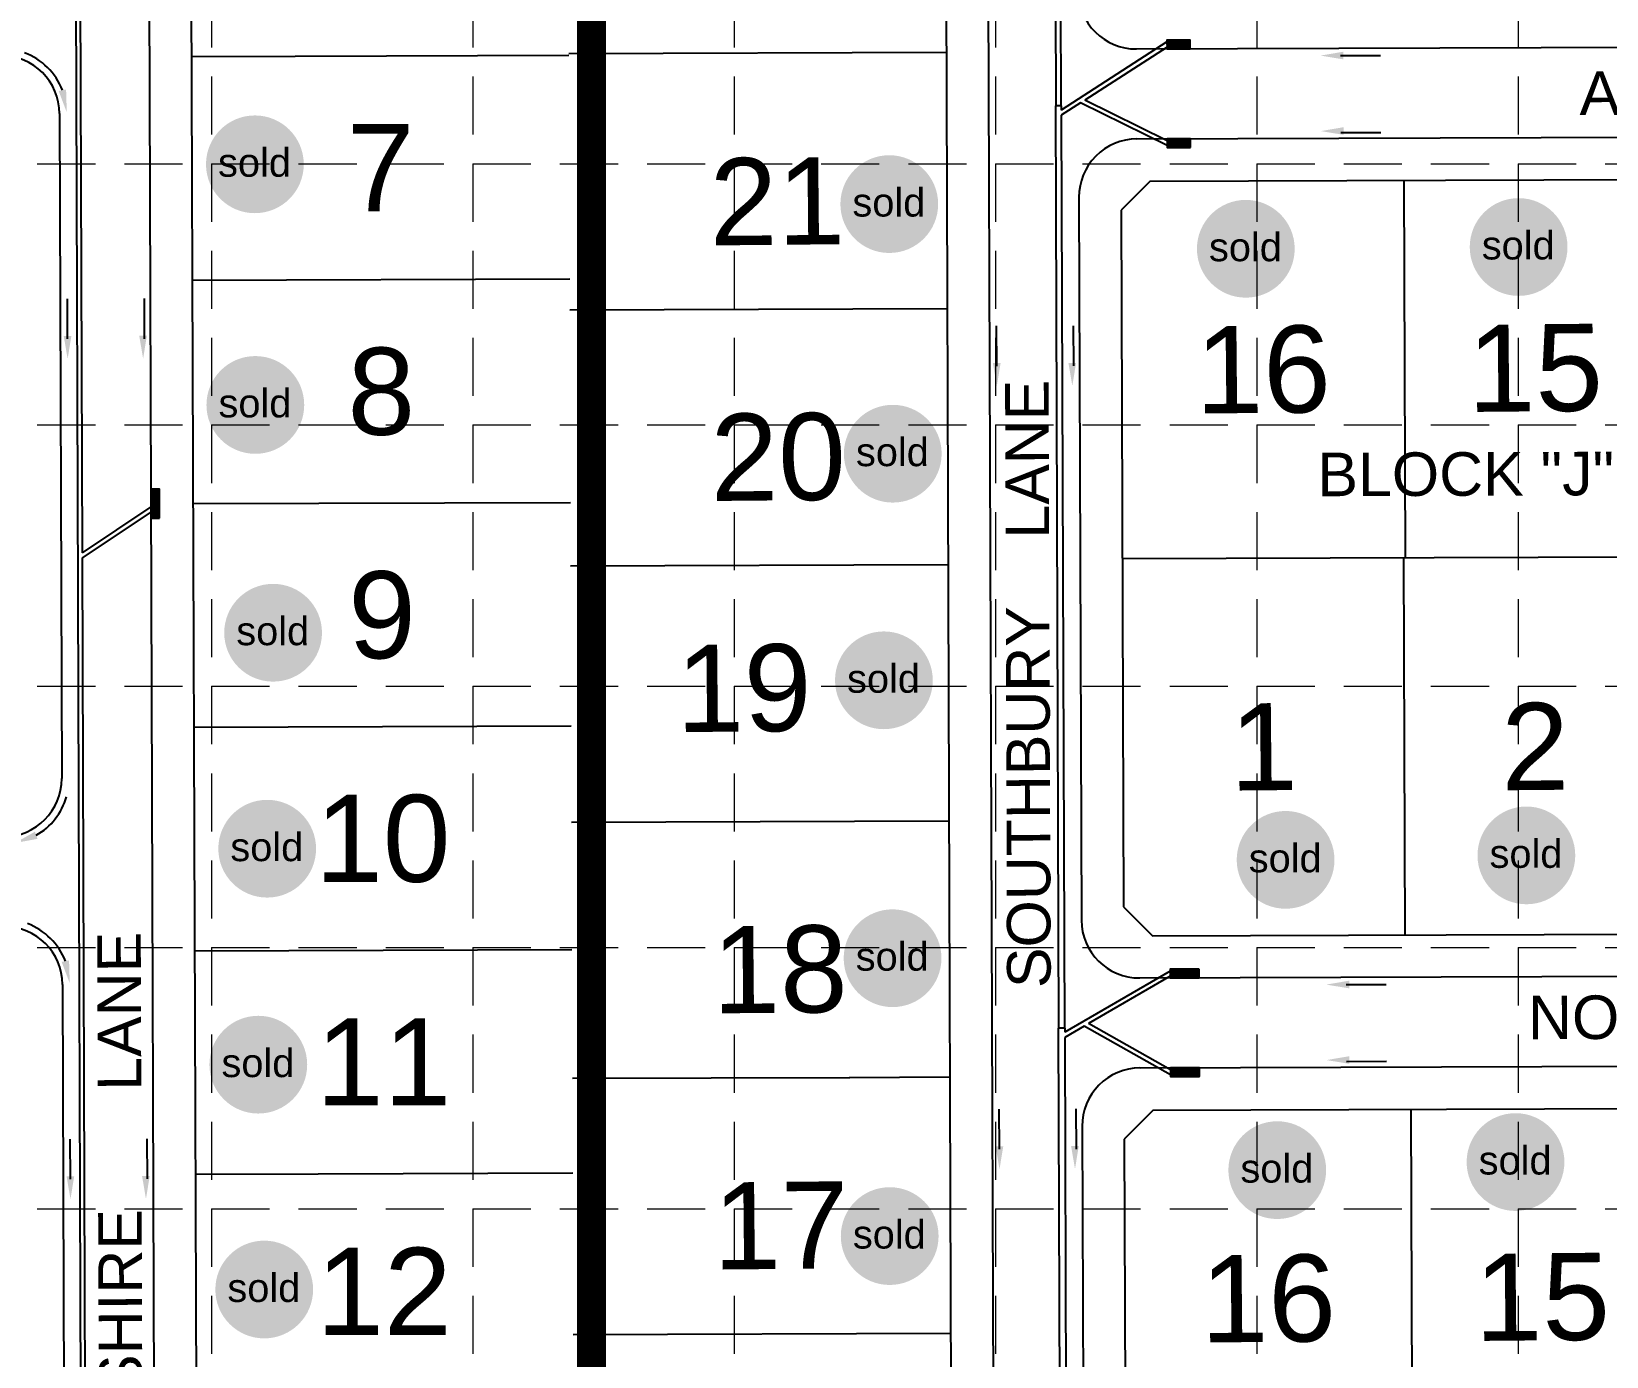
# Model space of a CAD drawing. Header units: inches. Extents: x 2468858 to 2474627, y 7110391 to 7114000.
# Drawn here: x 2470421 to 2470963, y 7111694 to 7112151 of the extents above; entities that cross this region are included whole.
import ezdxf
from ezdxf.enums import TextEntityAlignment as Align

# ---------------------------------------------------------------- set-up
doc = ezdxf.new("R2010")
doc.units = ezdxf.units.IN
doc.header["$MEASUREMENT"] = 0
doc.linetypes.add('HIDDEN', pattern=[0.375, 0.25, -0.125])
for name, color, linetype in [('AROW', 250, 'Continuous'), ('BASE', 7, 'Continuous'), ('BLOCKNO', 250, 'Continuous'), ('EROSION BLANKET', 84, 'Continuous'), ('FLOW', 250, 'Continuous'), ('GRID', 254, 'HIDDEN'), ('LOT', 250, 'Continuous'), ('LOTNO', 250, 'Continuous'), ('PHASE LINE', 7, 'Continuous'), ('PVMT', 250, 'Continuous'), ('SODDED LOT', 2, 'Continuous'), ('SROW', 250, 'Continuous'), ('STM', 1, 'Continuous'), ('STRNAMES', 250, 'Continuous')]:
    doc.layers.add(name, color=color, linetype=linetype)
doc.styles.add('ryland', font='ARIAL.TTF', dxfattribs={"height": 25})
doc.styles.get("Standard").update_dxf_attribs({"font": 'ARIAL.TTF'})
pattern_1 = [(225, (2471428.77444, 7111112.1237), (0.176776695, -0.176776695), [])]

# ---------------------------------------------------------------- blocks, each defined once
blk = doc.blocks.new('1DB')
at = {"layer": 'FLOW'}
for p, q in [((6.25, 13), (20.07, 13)), ((6.25, -13.5), (20.07, -13.5))]:
    blk.add_line(p, q, dxfattribs=at)
for points in [[(7.28, 11.68), (7.28, 14.32), (-0.62, 13)], [(7.28, -14.32), (7.28, -11.68), (-0.62, -13)]]:
    blk.add_solid(points, dxfattribs=at)
blk = doc.blocks.new('Sold')
h = blk.add_hatch(color=7)
h.paths.add_polyline_path([(38.78, 18.77, 1), (0.52, 18.77, 1)])
h.paths.add_polyline_path([(2.42, 10.89), (36.59, 10.89), (36.59, 27.86), (2.42, 27.86)], flags=24)
at = {"layer": 'BASE', "color": 7, "style": 'ryland'}
blk.add_text('sold', height=11.127, dxfattribs=at).set_placement((19.5, 13.9), align=Align.CENTER)

msp = doc.modelspace()

# ---------------------------------------------------------------- hatches: boundary and pattern name
at = {"layer": 'SODDED LOT'}
h = msp.add_hatch(dxfattribs=at)
h.set_pattern_fill('ANSI31', color=256, scale=30, style=0)
h.set_pattern_definition([(45, (0, 0), (-2.6516504294, 2.6516504294), [])])
h.paths.add_polyline_path([(2473645.39, 7113690.66), (2473644.98, 7113704.58), (2473380.05, 7113706.22), (2473375.55, 7113692.3), (2473381.69, 7113694.76), (2473634.33, 7113693.94)])
h.paths.add_polyline_path([(2473661.81, 7113026.94), (2473687.47, 7113025.61), (2473728.46, 7113019.28), (2473771.12, 7113012.61), (2473800.78, 7113000.62), (2473816.11, 7112991.96), (2473817.62, 7112992.3), (2473826.58, 7112958.99), (2473778.33, 7112869.43), (2473754.23, 7112818.27), (2473704.86, 7112707.31), (2473675.95, 7112628.52), (2473649.37, 7112551.6), (2473609.35, 7112401.13), (2473621.99, 7112397.24), (2473660.24, 7112541.42), (2473686.99, 7112623.57), (2473721.05, 7112713.98), (2473756.54, 7112795.8), (2473776.21, 7112842.14), (2473803.69, 7112892.8), (2473821.26, 7112931.75), (2473838.19, 7112953.92), (2473843.82, 7112970.36), (2473841.57, 7112984.99), (2473834.36, 7112995.8), (2473821.75, 7113003.46), (2473803.51, 7113011.56), (2473780.76, 7113020.12), (2473754.18, 7113027.78), (2473717.91, 7113032.73), (2473683.75, 7113037.76), (2473675.22, 7113037.54), (2473668.46, 7113034.66), (2473663.02, 7113029.01)])
h.paths.add_polyline_path([(2473971.46, 7113199.84), (2473953.3, 7113211.94), (2473941.19, 7113192.09), (2473861.1, 7113065.57), (2473810.53, 7113087.5), (2473761.17, 7113101.51), (2473720.96, 7113106.99), (2473697.2, 7113110.44), (2473674.12, 7113113.74), (2473679.51, 7113105.34), (2473686.71, 7113099.95), (2473703.5, 7113097.55), (2473742.47, 7113092.16), (2473787.44, 7113083.17), (2473826.42, 7113069.98), (2473851, 7113058.59), (2473862.39, 7113053.19), (2473874.39, 7113053.49), (2473885.78, 7113058.29), (2473895.97, 7113069.68), (2473937.95, 7113137.71), (2473969.87, 7113198.61)])
h.paths.add_polyline_path([(2474189.42, 7113705.55), (2474212.71, 7113695.29), (2474173.05, 7113585.51), (2474125.46, 7113471.59), (2474078.44, 7113374.03), (2473995.24, 7113231.38), (2473980.72, 7113211.84), (2473961.73, 7113224.12), (2474019.25, 7113316.23), (2474060.01, 7113393.26), (2474123.11, 7113525), (2474155.5, 7113608.17)])
h.paths.add_polyline_path([(2472149.87, 7113580.61), (2472139.15, 7113587.25), (2472148.34, 7113599.5), (2472129.96, 7113617.37), (2472301.04, 7113620.95), (2472421.05, 7113670.47), (2472435.86, 7113657.7), (2472418.5, 7113656.68), (2472386.32, 7113644.43), (2472349.55, 7113630.65), (2472301.04, 7113613.8), (2472253.54, 7113608.18), (2472206.05, 7113607.67), (2472182.05, 7113606.65), (2472168.77, 7113602.57), (2472156, 7113590.31)])
h.paths.add_polyline_path([(2472770.94, 7113693.31), (2472783.83, 7113696.4), (2473029.19, 7113695.37), (2473046.2, 7113689.7), (2473045.68, 7113705.68), (2472771.46, 7113707.22)])
h.paths.add_polyline_path([(2472613.26, 7113048.11), (2472742.65, 7113047.89), (2472742.87, 7112984.1), (2472740.21, 7112975.02), (2472732.24, 7112966.82), (2472722.71, 7112964.61), (2472628.32, 7112964.83), (2472620.35, 7112967.71), (2472615.69, 7112974.13), (2472614.14, 7112982.33), (2472613.26, 7112995.17)])
h.paths.add_polyline_path([(2471336.5, 7111475.41), (2471335.53, 7111275.42), (2470491.66, 7111254.32), (2470479.59, 7111328.94), (2470466.02, 7111461.6), (2470553.43, 7111470.9), (2470638.4, 7111473.12)])
h.paths.add_polyline_path([(2473446.67, 7112356.48), (2473471.9, 7112308.47), (2473532.94, 7112257.21), (2473501.2, 7112186.43), (2473329.47, 7112103.43), (2473116.22, 7112035.9), (2473103.2, 7112106.69), (2473072.63, 7112126.65), (2472815.11, 7111934.94), (2472802.33, 7111780.66), (2472622.31, 7111675.22), (2472617.64, 7111803.67), (2472501.02, 7111721.1), (2472320.82, 7111594.38), (2472182.92, 7111519.02), (2472068.92, 7111484.1), (2471932.85, 7111463.88), (2471923.66, 7111337.05), (2471693.82, 7111327.86), (2471696.08, 7111477.57), (2471836.92, 7111477.57), (2471858.78, 7111468.52), (2471876.58, 7111467.89), (2471898.13, 7111477.88), (2471906.24, 7111490.37), (2471909.37, 7111504.1), (2471908.12, 7111517.84), (2471903.75, 7111528.77), (2471899.69, 7111538.75), (2471899.78, 7111997.71), (2471902.82, 7112006.8), (2471908.61, 7112013.14), (2471915.23, 7112016.45), (2471926.26, 7112016.45), (2472502.65, 7112016.18), (2472510.04, 7112014.97), (2472516.23, 7112010.27), (2472519.86, 7112006.24), (2472597.23, 7111900.26), (2472601.63, 7111894), (2472601.97, 7111890.79), (2472601.97, 7111885.88), (2472602.14, 7111880.64), (2472603.49, 7111873.53), (2472605.53, 7111864.06), (2472610.94, 7111855.26), (2472618.72, 7111847.65), (2472625.66, 7111842.74), (2472634.12, 7111839.53), (2472648.17, 7111837.16), (2472661.03, 7111839.36), (2472670.85, 7111843.93), (2472681.25, 7111852.18), (2472689.32, 7111863.68), (2472693.24, 7111876.13), (2472698.54, 7111882.82), (2472979.47, 7112088.66), (2473047.7, 7112135.28), (2473102.11, 7112161.18), (2473168.62, 7112185.36), (2473235.48, 7112199.35), (2473286.97, 7112219.37), (2473338.95, 7112250.36), (2473378.05, 7112286.58), (2473406.65, 7112322.33), (2473434.97, 7112369.64)])
h.paths.add_polyline_path([(2469394.72, 7112321.68), (2469408.62, 7112317.35), (2469404.61, 7112306.55), (2469398.28, 7112300.53), (2469390.56, 7112297.13), (2469383.91, 7112297.75), (2469371.4, 7112301.14), (2469261.63, 7112337.75), (2469252.63, 7112344.02), (2469246.91, 7112352.88), (2469243.9, 7112361.06), (2469244.31, 7112369.38), (2469247.04, 7112379.88), (2469254.13, 7112392.28), (2469258.63, 7112404.82), (2469259.86, 7112413.96), (2469268.32, 7112441.06), (2469285.1, 7112497.6), (2469297.51, 7112549.94), (2469306.04, 7112604.22), (2469344.05, 7112603.83), (2469331.64, 7112539.47), (2469306.04, 7112437.89), (2469285.48, 7112378.57), (2469297.12, 7112353.37)])
h.paths.add_polyline_path([(2469215.25, 7111699.11), (2469133.16, 7111698.8), (2469133.12, 7111837.42), (2469136.78, 7111854.07), (2469131.5, 7111869.1), (2469132.54, 7111935.15), (2469148.79, 7112051.43), (2469175.43, 7112146.92), (2469214.08, 7112259.79), (2469218.22, 7112266.73), (2469223.73, 7112271.92), (2469228.76, 7112275.22), (2469234.9, 7112277.11), (2469242.61, 7112277.42), (2469249.21, 7112276.01), (2469256.45, 7112274.12), (2469362.5, 7112239.2), (2469368.95, 7112235.11), (2469372.09, 7112231.49), (2469374.61, 7112225.05), (2469375.55, 7112217.02), (2469372.57, 7112206.8), (2469260.7, 7112244.71), (2469237.57, 7112231.81), (2469223.88, 7112159.46), (2469213.8, 7112077.45), (2469211.79, 7111997.38), (2469212.59, 7111919.31)])
edge = h.paths.add_edge_path()
edge.add_line((2469946.69, 7111538.54), (2469944.94, 7111523.5))
edge.add_line((2469944.94, 7111523.5), (2469929.5, 7111368.54))
edge.add_line((2469929.5, 7111368.54), (2469627.82, 7111363.41))
edge.add_line((2469627.82, 7111363.41), (2469640.14, 7111528.56))
edge.add_line((2469640.14, 7111528.56), (2469611.1, 7111528.96))
edge.add_line((2469611.1, 7111528.96), (2469563.64, 7111542.06))
edge.add_line((2469563.64, 7111542.06), (2469395.72, 7111608.85))
edge.add_line((2469395.72, 7111608.85), (2469312.31, 7111524.84))
edge.add_line((2469312.31, 7111524.84), (2469259.94, 7111580.22))
edge.add_line((2469259.94, 7111580.22), (2469329.02, 7111646.45))
edge.add_line((2469329.02, 7111646.45), (2469327.64, 7111656.69))
edge.add_line((2469327.64, 7111656.69), (2469327.34, 7111668.01))
edge.add_line((2469327.34, 7111668.01), (2469328.7, 7111676.32))
edge.add_line((2469328.7, 7111676.32), (2469331.57, 7111684.93))
edge.add_line((2469331.57, 7111684.93), (2469335.65, 7111692.02))
edge.add_line((2469335.65, 7111692.02), (2469336.86, 7111699.72))
edge.add_line((2469336.86, 7111699.72), (2469350.6, 7111699.88))
edge.add_line((2469350.6, 7111699.88), (2469349.09, 7111695.19))
edge.add_line((2469349.09, 7111695.19), (2469344.26, 7111688.25))
edge.add_line((2469344.26, 7111688.25), (2469339.88, 7111679.79))
edge.add_arc((2469382.62, 7111662.98), 45.93, 158.5343, 290.6104)
edge.add_arc((2469402.89, 7111601.9), 18.55, 61.3608, 102.7575, ccw=False)
edge.add_line((2469411.78, 7111618.18), (2469554, 7111560.87))
edge.add_line((2469554, 7111560.87), (2469580.43, 7111552.5))
edge.add_line((2469580.43, 7111552.5), (2469597.93, 7111547.75))
edge.add_line((2469597.93, 7111547.75), (2469618.84, 7111543.76))
edge.add_line((2469618.84, 7111543.76), (2469652.78, 7111539.88))
edge.add_line((2469652.78, 7111539.88), (2469703, 7111539.88))
edge.add_line((2469703, 7111539.88), (2469903.74, 7111540.59))
edge.add_line((2469903.74, 7111540.59), (2469929.65, 7111539.77))
edge.add_line((2469929.65, 7111539.77), (2469946.69, 7111538.54))
at = {"layer": 'STM'}
h = msp.add_hatch(dxfattribs=at)
h.set_pattern_fill('ANSI31', color=5, scale=2, angle=180, style=0)
h.set_pattern_definition(pattern_1)
h.paths.add_polyline_path([(2470819.95, 7112144.8), (2470819.94, 7112147.8), (2470811.94, 7112147.78), (2470811.95, 7112144.78)])
h = msp.add_hatch(dxfattribs=at)
h.set_pattern_fill('ANSI31', color=5, scale=2, angle=180, style=0)
h.set_pattern_definition(pattern_1)
h.paths.add_polyline_path([(2470820.06, 7112110.8), (2470820.05, 7112113.8), (2470812.05, 7112113.78), (2470812.06, 7112110.78)])
h = msp.add_hatch(dxfattribs=at)
h.set_pattern_fill('ANSI31', color=5, scale=2, angle=90, style=0)
h.set_pattern_definition([(135, (2471092.8272, 7111099.83578), (-0.176776695, -0.176776695), [])])
h.paths.add_polyline_path([(2470465, 7111983.09), (2470464.96, 7111993.09), (2470461.96, 7111993.08), (2470462, 7111983.08)])
h = msp.add_hatch(dxfattribs=at)
h.set_pattern_fill('ANSI31', color=5, scale=2, angle=180, style=0)
h.set_pattern_definition(pattern_1)
h.paths.add_polyline_path([(2470823.03, 7111827.81), (2470813.03, 7111827.78), (2470813.04, 7111824.78), (2470823.04, 7111824.81)])
h = msp.add_hatch(dxfattribs=at)
h.set_pattern_fill('ANSI31', color=5, scale=2, angle=180, style=0)
h.set_pattern_definition(pattern_1)
h.paths.add_polyline_path([(2470823.16, 7111790.81), (2470823.15, 7111793.81), (2470813.15, 7111793.78), (2470813.16, 7111790.78)])

# ---------------------------------------------------------------- linework, layer by layer
at = {"layer": 'AROW', "color": 7}
msp.add_line((2470796.55, 7111969.22), (2471528.98, 7111971.72), dxfattribs=at)
at = {"layer": 'FLOW', "color": 7}
msp.add_arc((2470410.52, 7112122.41), 22.5, 21.1882, 69.3088, dxfattribs=at)
for points in [[(2470432.78, 7112130.79), (2470430.23, 7112130.28), (2470433.02, 7112122.89)], [(2470422.04, 7111875.11), (2470422.93, 7111872.66), (2470415.15, 7111871.23)], [(2470433.8, 7111830.79), (2470431.25, 7111830.29), (2470434.05, 7111822.89)]]:
    msp.add_solid(points, dxfattribs=at)
at = {"layer": 'GRID', "color": 252, "linetype": 'HIDDEN', "lineweight": 0, "ltscale": 80}
for p, q in [((2470482.87, 7113905.23), (2470482.87, 7110754.83)), ((2470572.87, 7113905.23), (2470572.87, 7110754.83)), ((2470662.87, 7113905.23), (2470662.87, 7110754.83)), ((2470752.87, 7113905.23), (2470752.87, 7110754.83)), ((2470842.87, 7113905.23), (2470842.87, 7110754.83)), ((2470932.87, 7113905.23), (2470932.87, 7110754.83)), ((2468952.87, 7112105.23), (2474532.87, 7112105.23)), ((2468952.87, 7112015.23), (2474532.87, 7112015.23)), ((2468952.87, 7111925.23), (2474532.87, 7111925.23)), ((2468952.87, 7111835.23), (2474532.87, 7111835.23)), ((2468952.87, 7111745.23), (2474532.87, 7111745.23))]:
    msp.add_line(p, q, dxfattribs=at)
at = {"layer": 'LOT', "color": 7}
for p, q in [((2470475.96, 7112142.13), (2470511.65, 7112142.25)), ((2470511.64, 7112142.24), (2470605.95, 7112142.57)), ((2470735.95, 7112143.52), (2470605.95, 7112143.07)), ((2470893.54, 7112099.55), (2470893.98, 7111969.55)), ((2470476.22, 7112065.13), (2470606.22, 7112065.57)), ((2470736.25, 7112055.27), (2470606.25, 7112054.82)), ((2470476.48, 7111988.13), (2470606.48, 7111988.57)), ((2470736.55, 7111967.02), (2470606.55, 7111966.57)), ((2470893.95, 7111839.55), (2470893.5, 7111969.55)), ((2470476.74, 7111911.13), (2470606.74, 7111911.57)), ((2470736.85, 7111878.77), (2470606.86, 7111878.32)), ((2470477.01, 7111834.13), (2470607, 7111834.57)), ((2470702.73, 7111790.4), (2470607.16, 7111790.07)), ((2470737.16, 7111790.52), (2470702.52, 7111790.4)), ((2470895.96, 7111779.56), (2470896.4, 7111649.56)), ((2470477.27, 7111757.13), (2470519.64, 7111757.28)), ((2470519.64, 7111757.28), (2470607.27, 7111757.58)), ((2470737.46, 7111702.27), (2470607.46, 7111701.83))]:
    msp.add_line(p, q, dxfattribs=at)
at = {"layer": 'PHASE LINE', "linetype": 'Continuous', "ltscale": 40, "const_width": 10}
msp.add_lwpolyline([(2470613.7, 7112608.09), (2470613.7, 7111458.65)], dxfattribs=at)
at = {"layer": 'PVMT', "color": 7}
for p, q in [((2470460.28, 7112486.41), (2470463.59, 7111515.26)), ((2470749.6, 7112392.35), (2470752.56, 7111524.57)), ((2470801.45, 7112144.74), (2471538.59, 7112147.25)), ((2470430.52, 7112122.47), (2470431.3, 7111893.48)), ((2470801.55, 7112113.74), (2471538.44, 7112116.25)), ((2470781.62, 7112093.67), (2470782.47, 7111844.67)), ((2470802.54, 7111824.74), (2471538.51, 7111827.25)), ((2470431.54, 7111822.48), (2470432.62, 7111508.69)), ((2470802.65, 7111793.74), (2471538.36, 7111796.25)), ((2470782.71, 7111773.67), (2470783.56, 7111524.67))]:
    msp.add_line(p, q, dxfattribs=at)
for centre, radius, start, end in [((2470801.38, 7112164.74), 20, 180.1954, 270.1954), ((2470410.52, 7112122.41), 20, 0.1954, 90.1954), ((2470801.62, 7112093.74), 20, 90.1954, 180.1954), ((2470411.3, 7111893.41), 20, 270.1954, 0.1954), ((2470411.3, 7111893.41), 22.5, 299.7997, 343.9134), ((2470411.55, 7111822.41), 20, 0.1954, 90.1954), ((2470411.55, 7111822.41), 22.5, 21.1882, 69.3088), ((2470802.47, 7111844.74), 20, 180.1954, 270.1954), ((2470802.71, 7111773.74), 20, 90.1954, 180.1954)]:
    msp.add_arc(centre, radius, start, end, dxfattribs=at)
at = {"layer": 'SROW', "color": 7}
for p, q in [((2470474.78, 7112486.46), (2470478.08, 7111519.04)), ((2470735.07, 7112402.39), (2470738.05, 7111529.02)), ((2470806.1, 7112099.26), (2471534.01, 7112101.74)), ((2470806.1, 7112099.26), (2470796.14, 7112089.22)), ((2470796.14, 7112089.22), (2470796.96, 7111849.22)), ((2470796.96, 7111849.22), (2470806.99, 7111839.26)), ((2470806.99, 7111839.26), (2471533.94, 7111841.74)), ((2470807.19, 7111779.26), (2471533.93, 7111781.74)), ((2470807.19, 7111779.26), (2470797.23, 7111769.22)), ((2470797.23, 7111769.22), (2470798.05, 7111529.22))]:
    msp.add_line(p, q, dxfattribs=at)
at = {"layer": 'STM', "color": 5}
for p, q in [((2470435.91, 7112228.42), (2470438.18, 7111564.43)), ((2470437.41, 7112228.43), (2470438.29, 7111971.23)), ((2470773.52, 7112161.15), (2470773.64, 7112125.14)), ((2470775.27, 7112161.16), (2470775.39, 7112125.15)), ((2470811.94, 7112147.17), (2470775.52, 7112123.68)), ((2470811.95, 7112145.38), (2470783.61, 7112127.11)), ((2470775.51, 7112125.15), (2470773.51, 7112125.14)), ((2470773.51, 7112125.14), (2470774.6, 7111807.5)), ((2470775.51, 7112125.15), (2470775.52, 7112123.68)), ((2470782.14, 7112126.16), (2470775.53, 7112121.9)), ((2470812.06, 7112111.44), (2470782.14, 7112126.16)), ((2470812.06, 7112113.11), (2470783.61, 7112127.11)), ((2470775.53, 7112121.9), (2470776.6, 7111807.5)), ((2470461.98, 7111986.98), (2470438.29, 7111971.23)), ((2470461.99, 7111985.18), (2470438.29, 7111969.43)), ((2470438.29, 7111969.43), (2470439.68, 7111564.44)), ((2470813.03, 7111827.14), (2470776.73, 7111806.02)), ((2470813.04, 7111825.41), (2470784.9, 7111809.04)), ((2470783.39, 7111808.16), (2470776.73, 7111804.29)), ((2470813.15, 7111791.42), (2470783.39, 7111808.16)), ((2470813.15, 7111793.14), (2470784.9, 7111809.04)), ((2470776.72, 7111807.5), (2470774.47, 7111807.49)), ((2470774.47, 7111807.49), (2470775.39, 7111537.54)), ((2470776.72, 7111807.5), (2470776.73, 7111806.02)), ((2470776.73, 7111804.29), (2470777.64, 7111537.55))]:
    msp.add_line(p, q, dxfattribs=at)
for points in [[(2470819.95, 7112144.8), (2470819.94, 7112147.8), (2470811.94, 7112147.78), (2470811.95, 7112144.78)], [(2470820.06, 7112110.8), (2470820.05, 7112113.8), (2470812.05, 7112113.78), (2470812.06, 7112110.78)], [(2470465, 7111983.09), (2470464.96, 7111993.09), (2470461.96, 7111993.08), (2470462, 7111983.08)], [(2470823.03, 7111827.81), (2470813.03, 7111827.78), (2470813.04, 7111824.78), (2470823.04, 7111824.81)], [(2470823.16, 7111790.81), (2470823.15, 7111793.81), (2470813.15, 7111793.78), (2470813.16, 7111790.78)]]:
    msp.add_lwpolyline(points, close=True, dxfattribs=at)

# ---------------------------------------------------------------- block references
at = {"layer": 'EROSION BLANKET', "xscale": 0.8800000000628643, "yscale": 0.8800000001210719, "zscale": 0.8800000000000001}
for p in [(2470480.51, 7112088.5), (2470699, 7112074.79), (2470821.8, 7112059.4), (2470915.76, 7112060.01), (2470480.67, 7112005.61), (2470700.21, 7111988.81), (2470486.79, 7111927.14), (2470697.15, 7111910.76), (2470484.75, 7111852.75), (2470835.5, 7111848.91), (2470918.43, 7111850.45), (2470700.14, 7111815.03), (2470481.69, 7111778.36), (2470914.69, 7111744.81), (2470832.63, 7111742.03), (2470699.15, 7111719.31), (2470483.73, 7111700.91)]:
    msp.add_blockref('Sold', p, dxfattribs=at)
at = {"layer": 'FLOW', "color": 7}
for p, rotation in [((2470865.48, 7112129.46), 0.1954054742113834), ((2470446.31, 7112038.66), 90.19540547412036), ((2470766.34, 7112029.3), 90.19540547412036), ((2470867.46, 7111809.46), 0.1954054742113834), ((2470767.26, 7111759.53), 90.19540547412036), ((2470447.29, 7111749.21), 90.19540547412036)]:
    msp.add_blockref('1DB', p, dxfattribs=dict(at, rotation=rotation))

# ---------------------------------------------------------------- texts
at = {"layer": 'BLOCKNO', "color": 7}
msp.add_text('BLOCK "J"', height=15, rotation=0.1954, dxfattribs=at).set_placement((2470914.86, 7111998.35), align=Align.MIDDLE)
at = {"layer": 'LOTNO', "color": 7}
for s, p in [('7', (2470541.09, 7112103.85)), ('8', (2470541.35, 7112026.85)), ('9', (2470541.61, 7111949.85)), ('10', (2470541.87, 7111872.85)), ('11', (2470542.14, 7111795.85)), ('12', (2470542.27, 7111717.04))]:
    msp.add_text(s, height=30, dxfattribs=at).set_placement(p, align=Align.MIDDLE)
for s, p in [('21', (2470677.72, 7112092.51)), ('16', (2470845.04, 7112034.39)), ('15', (2470938.76, 7112034.71)), ('20', (2470678.02, 7112004.26)), ('19', (2470666.21, 7111924.64)), ('1', (2470845.25, 7111904.39)), ('2', (2470938.73, 7111904.71)), ('18', (2470678.63, 7111827.76)), ('17', (2470678.93, 7111739.51)), ('16', (2470846.8, 7111714.39)), ('15', (2470941.18, 7111714.71))]:
    msp.add_text(s, height=30, rotation=0.5429, dxfattribs=at).set_placement(p, align=Align.MIDDLE)
at = {"layer": 'STRNAMES', "color": 7}
for s, rotation, p in [('AMHERST   LANE', 0.1954, (2470954.04, 7112122.01)), ('SOUTHBURY    LANE', 90.1954, (2470771.89, 7111821.29)), ('YORKSHIRE       LANE', 90.1954, (2470459.24, 7111621.75)), ('NORWICH    LANE', 0.1954, (2470936.31, 7111803.64))]:
    msp.add_text(s, height=15, rotation=rotation, dxfattribs=at).set_placement(p)

doc.saveas('drawing.dxf')
